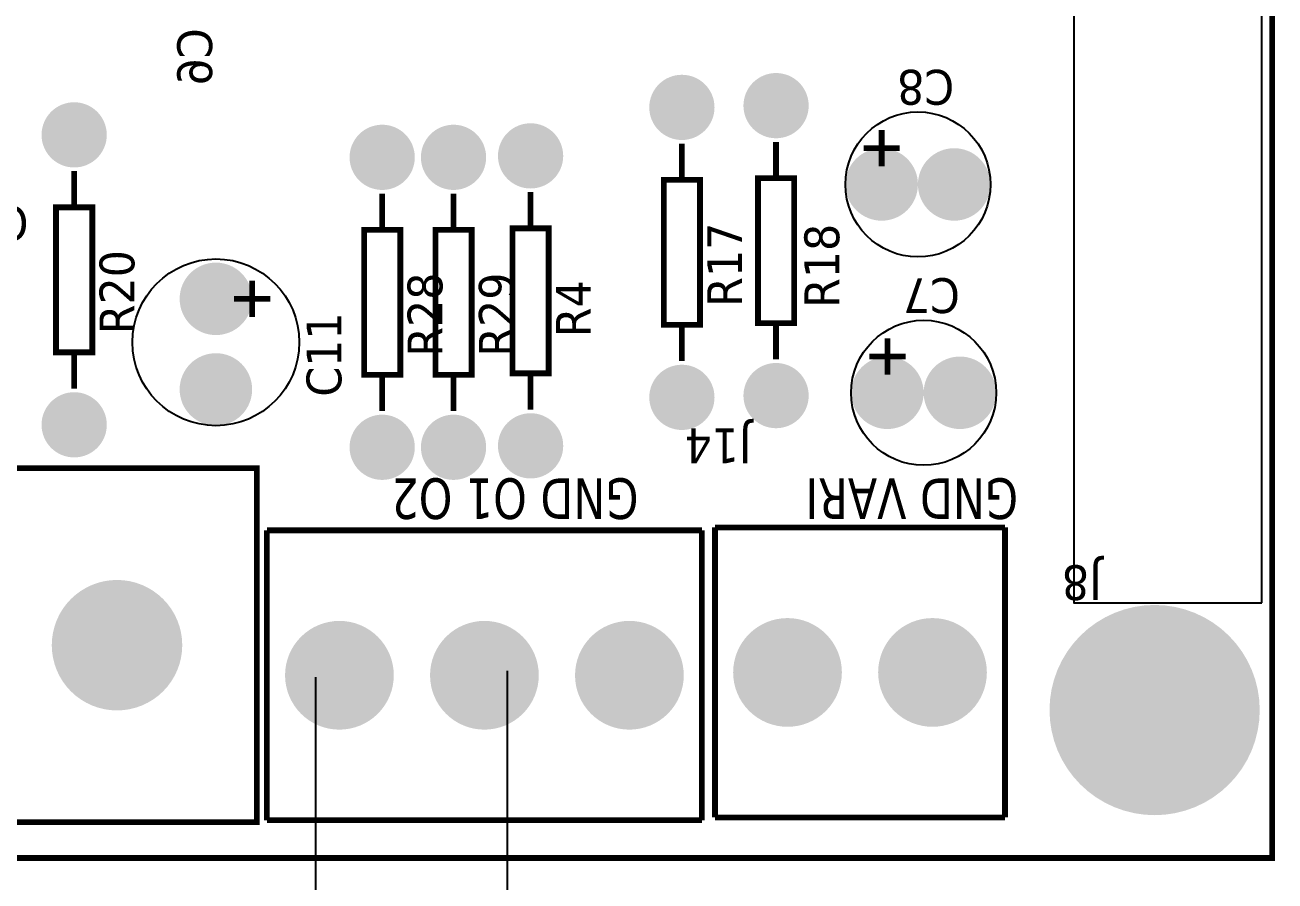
# Model space of a CAD drawing. Header units: millimetres. Extents: x 123.5 to 144.3, y 105.4 to 121.6.
# Drawn here: x 128.431 to 131.018, y 109.637 to 111.409 of the extents above; entities that cross this region are included whole.
import ezdxf

# ---------------------------------------------------------------- set-up
doc = ezdxf.new("R2010")
doc.units = ezdxf.units.MM
doc.layers.add('DESC', color=250, linetype='Continuous')
doc.layers.add('WIRES', color=7, linetype='Continuous')
doc.styles.get("Standard").update_dxf_attribs({"font": 'tahoma.ttf'})

# ---------------------------------------------------------------- blocks, each defined once
blk = doc.blocks.new('EPAD')
at = {"const_width": 0.5}
blk.add_lwpolyline([(-0.25, 0, 1), (0.25, 0, 1)], format="xyb", close=True, dxfattribs=at)
blk = doc.blocks.new('DIELEC_CEGH')
at = {"const_width": 0.008}
for points in [[(130.0548, 110.4251), (134.9154, 110.4251), (134.9154, 114.4301), (130.0548, 114.4301), (130.0548, 110.4251)], [(130.0548, 110.4251), (134.9154, 110.4251), (134.9154, 114.4301), (130.0548, 114.4301), (130.0548, 110.4251)], [(130.0548, 110.4251), (134.9154, 110.4251), (134.9154, 114.4301), (130.0548, 114.4301), (130.0548, 110.4251)], [(130.1042, 111.8255), (130.5924, 111.8255), (130.5924, 113.2034), (130.1042, 113.2034), (130.1042, 111.8255)], [(130.1042, 111.8255), (130.5924, 111.8255), (130.5924, 113.2034), (130.1042, 113.2034), (130.1042, 111.8255)], [(130.1042, 111.8255), (130.5924, 111.8255), (130.5924, 113.2034), (130.1042, 113.2034), (130.1042, 111.8255)], [(130.7523, 112.0525), (130.9523, 112.0525), (130.9523, 112.1025), (130.7523, 112.1025), (130.7523, 112.0525)], [(130.7523, 112.0525), (130.9523, 112.0525), (130.9523, 112.1025), (130.7523, 112.1025), (130.7523, 112.0525)], [(130.7523, 112.0525), (130.9523, 112.0525), (130.9523, 112.1025), (130.7523, 112.1025), (130.7523, 112.0525)], [(130.7523, 112.0775), (130.7023, 112.0775)], [(130.7523, 112.0775), (130.7023, 112.0775)], [(130.7523, 112.0775), (130.7023, 112.0775)], [(131.0023, 112.0775), (130.9523, 112.0775)], [(131.0023, 112.0775), (130.9523, 112.0775)], [(131.0023, 112.0775), (130.9523, 112.0775)], [(130.8261, 111.807), (130.8261, 111.857)], [(130.8261, 111.807), (130.8261, 111.857)], [(130.8261, 111.807), (130.8261, 111.857)], [(130.8511, 111.832), (130.8011, 111.832)], [(130.8511, 111.832), (130.8011, 111.832)], [(130.8511, 111.832), (130.8011, 111.832)], [(130.5068, 111.8116), (130.1068, 111.8116)], [(130.1068, 111.8116), (130.1068, 111.2116)], [(130.5068, 111.8116), (130.1068, 111.8116)], [(130.1068, 111.8116), (130.1068, 111.2116)], [(130.5068, 111.8116), (130.1068, 111.8116)], [(130.1068, 111.8116), (130.1068, 111.2116)], [(130.5068, 111.2116), (130.5068, 111.8116)], [(130.5068, 111.2116), (130.5068, 111.8116)], [(130.5068, 111.2116), (130.5068, 111.8116)], [(130.7213, 111.6276), (130.9213, 111.6276), (130.9213, 111.6776), (130.7213, 111.6776), (130.7213, 111.6276)], [(130.7213, 111.6276), (130.9213, 111.6276), (130.9213, 111.6776), (130.7213, 111.6776), (130.7213, 111.6276)], [(130.7213, 111.6276), (130.9213, 111.6276), (130.9213, 111.6776), (130.7213, 111.6776), (130.7213, 111.6276)], [(130.7213, 111.6526), (130.6713, 111.6526)], [(130.7213, 111.6526), (130.6713, 111.6526)], [(130.7213, 111.6526), (130.6713, 111.6526)], [(130.9713, 111.6526), (130.9213, 111.6526)], [(130.9713, 111.6526), (130.9213, 111.6526)], [(130.9713, 111.6526), (130.9213, 111.6526)], [(130.7213, 111.5292), (130.9213, 111.5292), (130.9213, 111.5792), (130.7213, 111.5792), (130.7213, 111.5292)], [(130.7213, 111.5292), (130.9213, 111.5292), (130.9213, 111.5792), (130.7213, 111.5792), (130.7213, 111.5292)], [(130.7213, 111.5292), (130.9213, 111.5292), (130.9213, 111.5792), (130.7213, 111.5792), (130.7213, 111.5292)], [(130.7213, 111.5542), (130.6713, 111.5542)], [(130.7213, 111.5542), (130.6713, 111.5542)], [(130.7213, 111.5542), (130.6713, 111.5542)], [(130.9713, 111.5542), (130.9213, 111.5542)], [(130.9713, 111.5542), (130.9213, 111.5542)], [(130.9713, 111.5542), (130.9213, 111.5542)], [(130.7233, 111.4229), (130.9233, 111.4229), (130.9233, 111.4729), (130.7233, 111.4729), (130.7233, 111.4229)], [(130.7233, 111.4229), (130.9233, 111.4229), (130.9233, 111.4729), (130.7233, 111.4729), (130.7233, 111.4229)], [(130.7233, 111.4229), (130.9233, 111.4229), (130.9233, 111.4729), (130.7233, 111.4729), (130.7233, 111.4229)], [(130.7233, 111.4479), (130.6733, 111.4479)], [(130.7233, 111.4479), (130.6733, 111.4479)], [(130.7233, 111.4479), (130.6733, 111.4479)], [(130.9733, 111.4479), (130.9233, 111.4479)], [(130.9733, 111.4479), (130.9233, 111.4479)], [(130.9733, 111.4479), (130.9233, 111.4479)], [(130.7902, 111.2142), (130.9902, 111.2142), (130.9902, 111.2642), (130.7902, 111.2642), (130.7902, 111.2142)], [(130.7902, 111.2142), (130.9902, 111.2142), (130.9902, 111.2642), (130.7902, 111.2642), (130.7902, 111.2142)], [(130.7902, 111.2142), (130.9902, 111.2142), (130.9902, 111.2642), (130.7902, 111.2642), (130.7902, 111.2142)], [(130.7902, 111.2392), (130.7402, 111.2392)], [(130.7902, 111.2392), (130.7402, 111.2392)], [(130.7902, 111.2392), (130.7402, 111.2392)], [(131.0402, 111.2392), (130.9902, 111.2392)], [(131.0402, 111.2392), (130.9902, 111.2392)], [(131.0402, 111.2392), (130.9902, 111.2392)], [(130.5068, 111.2116), (130.1068, 111.2116)], [(130.5068, 111.2116), (130.1068, 111.2116)], [(130.5068, 111.2116), (130.1068, 111.2116)], [(130.5107, 111.1935), (130.1107, 111.1935)], [(130.1107, 111.1935), (130.1107, 110.7935)], [(130.5107, 111.1935), (130.1107, 111.1935)], [(130.1107, 111.1935), (130.1107, 110.7935)], [(130.5107, 111.1935), (130.1107, 111.1935)], [(130.1107, 111.1935), (130.1107, 110.7935)], [(130.5107, 111.1935), (130.5107, 110.7935)], [(130.5107, 111.1935), (130.5107, 110.7935)], [(130.5107, 111.1935), (130.5107, 110.7935)], [(130.7926, 111.0843), (130.9926, 111.0843), (130.9926, 111.1343), (130.7926, 111.1343), (130.7926, 111.0843)], [(130.7926, 111.0843), (130.9926, 111.0843), (130.9926, 111.1343), (130.7926, 111.1343), (130.7926, 111.0843)], [(130.7926, 111.0843), (130.9926, 111.0843), (130.9926, 111.1343), (130.7926, 111.1343), (130.7926, 111.0843)], [(130.7426, 111.1093), (130.7926, 111.1093)], [(130.7426, 111.1093), (130.7926, 111.1093)], [(130.7426, 111.1093), (130.7926, 111.1093)], [(130.9926, 111.1093), (131.0426, 111.1093)], [(130.9926, 111.1093), (131.0426, 111.1093)], [(130.9926, 111.1093), (131.0426, 111.1093)], [(131.0339, 110.9886), (131.0339, 110.9386)], [(131.0339, 110.9886), (131.0339, 110.9386)], [(131.0339, 110.9886), (131.0339, 110.9386)], [(130.7465, 110.9807), (130.7465, 110.9307)], [(130.7465, 110.9807), (130.7465, 110.9307)], [(130.7465, 110.9807), (130.7465, 110.9307)], [(130.7715, 110.9557), (130.7215, 110.9557)], [(130.7715, 110.9557), (130.7215, 110.9557)], [(130.7715, 110.9557), (130.7215, 110.9557)], [(131.0589, 110.9636), (131.0089, 110.9636)], [(131.0589, 110.9636), (131.0089, 110.9636)], [(131.0589, 110.9636), (131.0089, 110.9636)], [(130.5107, 110.7935), (130.1107, 110.7935)], [(130.5107, 110.7935), (130.1107, 110.7935)], [(130.5107, 110.7935), (130.1107, 110.7935)]]:
    blk.add_lwpolyline(points, dxfattribs=at)
blk.add_lwpolyline([(130.4067, 110.4394), (131.6256, 110.4394), (131.6256, 110.6984), (130.4067, 110.6984), (130.4067, 110.4394)])
for centre, radius in [((130.7661, 111.882), 0.115), ((130.7661, 111.882), 0.115), ((130.7661, 111.882), 0.115), ((130.9839, 110.9136), 0.1), ((130.9839, 110.9136), 0.1), ((130.9839, 110.9136), 0.1), ((130.6965, 110.9057), 0.1), ((130.6965, 110.9057), 0.1), ((130.6965, 110.9057), 0.1)]:
    blk.add_circle(centre, radius)
for p, xscale, yscale in [((130.6523, 112.0775), 0.09, 0.09), ((131.0523, 112.0775), 0.09, 0.09), ((130.3483, 112.0184), 0.18, 0.18), ((130.7011, 111.882), 0.1, 0.1), ((130.8261, 111.882), 0.1, 0.1), ((130.3068, 111.7116), 0.15, 0.15), ((130.6213, 111.6526), 0.09, 0.09), ((131.0213, 111.6526), 0.09, 0.09), ((130.6213, 111.5542), 0.09, 0.09), ((131.0213, 111.5542), 0.09, 0.09), ((130.3068, 111.5116), 0.15, 0.15), ((130.6233, 111.4479), 0.09, 0.09), ((131.0233, 111.4479), 0.09, 0.09), ((130.3068, 111.3116), 0.15, 0.15), ((130.6902, 111.2392), 0.09, 0.09), ((131.0902, 111.2392), 0.09, 0.09), ((130.3107, 111.0935), 0.15, 0.15), ((130.6926, 111.1093), 0.09, 0.09), ((131.0926, 111.1093), 0.09, 0.09), ((130.9839, 110.9636), 0.1, 0.1), ((130.6965, 110.9557), 0.1, 0.1), ((130.3107, 110.8935), 0.15, 0.15), ((130.6965, 110.8557), 0.1, 0.1), ((130.9839, 110.8636), 0.1, 0.1), ((130.2588, 110.5871), 0.29, 0.29)]:
    blk.add_blockref('EPAD', p, dxfattribs=dict(xscale=xscale, yscale=yscale))
for s, height, width, p in [('C12', 0.048, 1.041667, (130.9541, 112.1405)), ('C12', 0.048, 1.041667, (130.9541, 112.1405)), ('C12', 0.048, 1.041667, (130.9541, 112.1405)), ('GND O1 O2', 0.056, 0.892857, (130.5784, 111.2991)), ('GND O1 O2', 0.056, 0.892857, (130.5784, 111.2991)), ('GND O1 O2', 0.056, 0.892857, (130.5784, 111.2991)), ('J14', 0.048, 1.041667, (130.6474, 111.1432)), ('J14', 0.048, 1.041667, (130.6474, 111.1432)), ('J14', 0.048, 1.041667, (130.6474, 111.1432)), ('GND VARI', 0.056, 0.892857, (130.5784, 110.7755)), ('GND VARI', 0.056, 0.892857, (130.5784, 110.7755)), ('GND VARI', 0.056, 0.892857, (130.5784, 110.7755)), ('C7', 0.048, 1.041667, (130.8545, 110.8557)), ('C7', 0.048, 1.041667, (130.8545, 110.8557)), ('C7', 0.048, 1.041667, (130.8545, 110.8557)), ('C8', 0.048, 1.041667, (131.1419, 110.8636)), ('C8', 0.048, 1.041667, (131.1419, 110.8636)), ('C8', 0.048, 1.041667, (131.1419, 110.8636)), ('J8', 0.048, 1.041667, (130.4585, 110.6601)), ('J8', 0.048, 1.041667, (130.4585, 110.6601)), ('J8', 0.048, 1.041667, (130.4585, 110.6601))]:
    blk.add_text(s, height=height, rotation=90, dxfattribs=dict(width=width)).set_placement(p)
at = {"width": 1.041667}
for s, p in [('R20', (130.7773, 111.9945)), ('R20', (130.7773, 111.9945)), ('R20', (130.7773, 111.9945)), ('C11', (130.6911, 111.709)), ('C11', (130.6911, 111.709)), ('C11', (130.6911, 111.709)), ('R28', (130.7463, 111.5696)), ('R28', (130.7463, 111.5696)), ('R28', (130.7463, 111.5696)), ('R29', (130.7463, 111.4712)), ('R29', (130.7463, 111.4712)), ('R29', (130.7463, 111.4712)), ('R4', (130.7733, 111.3649)), ('R4', (130.7733, 111.3649)), ('R4', (130.7733, 111.3649)), ('R17', (130.8152, 111.1562)), ('R17', (130.8152, 111.1562)), ('R17', (130.8152, 111.1562)), ('R18', (130.8136, 111.0222)), ('R18', (130.8136, 111.0222)), ('R18', (130.8136, 111.0222))]:
    blk.add_text(s, height=0.048, dxfattribs=at).set_placement(p)
at = {"text_generation_flag": 2, "width": 1.041667}
blk.add_text('C6', height=0.048, dxfattribs=at).set_placement((131.1993, 111.8873))
blk.add_text('C6', height=0.048, dxfattribs=at).set_placement((131.1993, 111.8873))
blk.add_text('C6', height=0.048, dxfattribs=at).set_placement((131.1993, 111.8873))

msp = doc.modelspace()

# ---------------------------------------------------------------- linework, layer by layer
at = {"layer": 'WIRES'}
for p, q in [((129.0322, 110.059), (129.0322, 107.7678)), ((129.4299, 107.9203), (129.4299, 110.0722))]:
    msp.add_line(p, q, dxfattribs=at)

# ---------------------------------------------------------------- block references
at = {"layer": 'DESC', "xscale": 1.5, "yscale": 1.5, "zscale": 1.5, "rotation": 90}
msp.add_blockref('DIELEC_CEGH', (296.6493, -85.397), dxfattribs=at)

doc.saveas('drawing.dxf')
